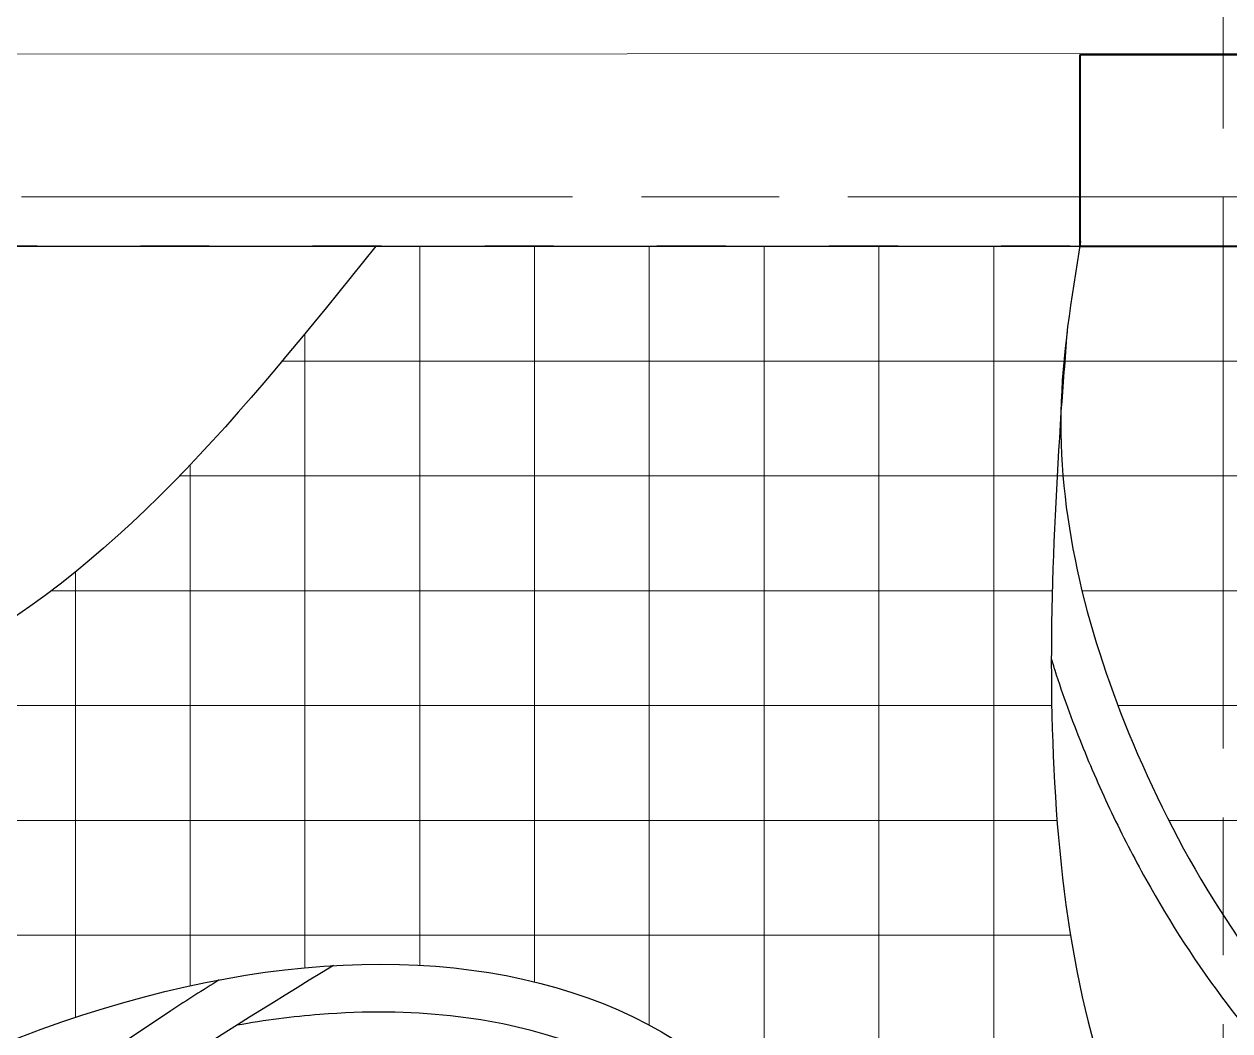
# Model space of a CAD drawing. Header units: inches. Extents: x -12 to 20935469, y -1604 to 24729220.
# Drawn here: x 20889378.2 to 20889504.3, y 24710650.9 to 24710756.1 of the extents above; entities that cross this region are included whole.
import ezdxf

# ---------------------------------------------------------------- set-up
doc = ezdxf.new("R2010")
doc.units = ezdxf.units.IN
doc.header["$LTSCALE"] = 0.03
doc.header["$MEASUREMENT"] = 0
for name, pattern in [('ACAD_ISO03W100', [30, 12, -18]), ('ACAD_ISO08W100', [36, 24, -3, 6, -3]), ('DASHED2', [0.375, 0.25, -0.125])]:
    doc.linetypes.add(name, pattern=pattern)
for name, color, linetype, lineweight in [('column', 1, 'Continuous', 40), ('Dot', 253, 'Continuous', 0), ('Grid Line', 252, 'Continuous', 18), ('Hatch', 253, 'Continuous', 15), ('hatch-1', 253, 'Continuous', 5), ('wind.', 150, 'Continuous', 20)]:
    doc.layers.add(name, color=color, linetype=linetype, lineweight=lineweight)

# ---------------------------------------------------------------- blocks, each defined once
blk = doc.blocks.new('fff')
at = {"layer": 'Grid Line', "color": 252, "linetype": 'ACAD_ISO08W100', "lineweight": 9, "ltscale": 80, "true_color": 0x939598}
for p, q in [((20832473.78, 24723521.11), (20832473.78, 24724698.79)), ((20833096.95, 24724010.75), (20830726.15, 24724010.75))]:
    blk.add_line(p, q, dxfattribs=at)

msp = doc.modelspace()

# ---------------------------------------------------------------- linework, layer by layer
at = {"linetype": 'ACAD_ISO03W100', "ltscale": 20}
msp.add_line((20889793.6, 24710732.86), (20889203.6, 24710732.86), dxfattribs=at)
msp.add_line((20889203.6, 24710732.86), (20889793.6, 24710732.86))
msp.add_ellipse((20889376.25, 24710574.52), major_axis=(80.07, 66.69), ratio=0.623715)
for points in [[(20889415, 24710732.86), (20889368.82, 24710689.11), (20889351.37, 24710681.63), (20889308.3, 24710660.06), (20889267.84, 24710639.33), (20889237.44, 24710604.85), (20889225.68, 24710578.62), (20889221.12, 24710532.85), (20889230.22, 24710497.9), (20889243.12, 24710475.43), (20889255.67, 24710460.98), (20889278.78, 24710443.44), (20889291.82, 24710436.95), (20889318.77, 24710429.23), (20889341.59, 24710432.38), (20889355.59, 24710437.29), (20889403.62, 24710458.68), (20889436.85, 24710478.13), (20889454.67, 24710490.38), (20889464.53, 24710495.97), (20889484.42, 24710500.12), (20889503.97, 24710496.44), (20889538.82, 24710470.5), (20889551.53, 24710445.43), (20889570.99, 24710416.7), (20889579.79, 24710406.14), (20889616.83, 24710377.85)], [(20889488.68, 24710733.34), (20889486.63, 24710715.52), (20889494.17, 24710680.91), (20889515.03, 24710648.38), (20889538.89, 24710630.17), (20889570.35, 24710619.37), (20889604.18, 24710619.69), (20889628.18, 24710628.34), (20889657.89, 24710637.72), (20889699, 24710637.77), (20889730.46, 24710628.49), (20889754.73, 24710604.35), (20889772.87, 24710556.32), (20889773.87, 24710524.91), (20889765.56, 24710495.11)]]:
    msp.add_spline(points, degree=3)
for points, knots in [([(20889487.27, 24710723.93), (20889487.06, 24710721.13), (20889486.84, 24710718.33), (20889486.63, 24710715.53), (20889486.2, 24710708.37), (20889484.99, 24710688.01), (20889487.12, 24710646.49), (20889506.56, 24710615.8), (20889542.85, 24710597.9), (20889589.54, 24710606.22), (20889610.32, 24710618.84), (20889621.25, 24710625.47), (20889621.29, 24710625.51), (20889621.34, 24710625.54), (20889621.39, 24710625.57)], [-8.42922, -8.42922, -8.42922, -8.42922, 0, 0, 0, 22.091874, 62.816557, 103.693956, 136.008992, 172.41505, 212.78334, 212.78334, 212.78334, 212.950574, 212.950574, 212.950574, 212.950574]), ([(20889485.63, 24710689.7), (20889485.75, 24710689.33), (20889485.86, 24710688.95), (20889486.83, 24710685.96), (20889487.77, 24710683.39), (20889489.76, 24710678.42), (20889490.81, 24710676.03), (20889493.05, 24710671.32), (20889494.24, 24710669), (20889498.04, 24710662.17), (20889500.87, 24710657.8), (20889506.04, 24710650.97), (20889508.21, 24710648.38), (20889513.47, 24710642.71), (20889516.65, 24710639.7), (20889523.38, 24710634.13), (20889526.93, 24710631.56), (20889534.01, 24710627.09), (20889537.51, 24710625.15), (20889544.71, 24710621.71), (20889548.41, 24710620.2), (20889556.2, 24710617.51), (20889560.3, 24710616.35), (20889567.19, 24710614.83), (20889569.94, 24710614.33), (20889575.48, 24710613.52), (20889578.28, 24710613.22), (20889586.7, 24710612.68), (20889592.37, 24710612.79), (20889598.93, 24710613.63), (20889599.89, 24710613.77), (20889600.85, 24710613.93)], [42.580605, 42.580605, 42.580605, 42.580605, 43.687588, 43.687588, 51.435491, 51.435491, 58.862027, 58.862027, 66.288563, 66.288563, 81.141635, 81.141635, 90.739869, 90.739869, 103.144023, 103.144023, 115.548177, 115.548177, 126.921577, 126.921577, 138.294976, 138.294976, 150.432306, 150.432306, 158.355744, 158.355744, 166.279181, 166.279181, 182.126056, 182.126056, 184.858881, 184.858881, 184.858881, 184.858881]), ([(20889410.57, 24710657.69), (20889397.16, 24710649.51), (20889375.68, 24710636.4), (20889354.12, 24710605.32), (20889334.2, 24710583.58), (20889311.51, 24710570.18), (20889298.05, 24710566.47), (20889291.63, 24710566.67)], [0, 0, 0, 0, 46.365116, 74.323154, 112.577133, 133.675989, 152.9839, 152.9839, 152.9839, 152.9839]), ([(20889398.62, 24710656.2), (20889396.94, 24710655.14), (20889395.26, 24710654.07), (20889388.83, 24710649.86), (20889384.17, 24710646.58), (20889377.92, 24710641.54), (20889376.15, 24710640.03), (20889372.86, 24710637.04), (20889371.33, 24710635.56), (20889368.59, 24710632.71), (20889367.38, 24710631.38), (20889365.02, 24710628.67), (20889363.89, 24710627.3), (20889360.55, 24710623.15), (20889358.42, 24710620.34), (20889354.97, 24710615.78), (20889353.63, 24710614.01), (20889351.22, 24710610.91), (20889350.15, 24710609.56), (20889347.98, 24710606.9), (20889346.88, 24710605.58), (20889343.55, 24710601.69), (20889341.26, 24710599.18), (20889334.17, 24710591.95), (20889329.15, 24710587.55), (20889321.63, 24710582.28), (20889319.45, 24710580.89), (20889315.56, 24710578.67), (20889313.88, 24710577.78), (20889311.03, 24710576.42), (20889309.89, 24710575.9), (20889306.41, 24710574.45), (20889304.06, 24710573.61), (20889299.39, 24710572.34), (20889297.07, 24710571.91), (20889294.42, 24710571.71), (20889294.04, 24710571.69), (20889293.66, 24710571.67)], [10.742158, 10.742158, 10.742158, 10.742158, 16.567253, 16.567253, 33.134506, 33.134506, 39.853052, 39.853052, 45.978726, 45.978726, 51.167156, 51.167156, 56.355586, 56.355586, 66.732446, 66.732446, 73.412089, 73.412089, 78.644912, 78.644912, 83.877734, 83.877734, 94.343379, 94.343379, 115.274668, 115.274668, 123.475505, 123.475505, 129.530194, 129.530194, 133.509374, 133.509374, 141.467732, 141.467732, 149.426091, 149.426091, 150.75327, 150.75327, 150.75327, 150.75327]), ([(20889452.48, 24710638.01), (20889450.28, 24710640.65), (20889447.7, 24710642.97), (20889441.8, 24710646.93), (20889438.47, 24710648.57), (20889431.13, 24710651.1), (20889427.12, 24710651.98), (20889418.53, 24710652.91), (20889413.94, 24710652.96), (20889406.33, 24710652.36), (20889403.43, 24710651.98), (20889400.47, 24710651.46)], [0, 0, 0, 0, 0.1807518, 0.1807518, 0.3615035, 0.3615035, 0.5422553, 0.5422553, 0.7230071, 0.7230071, 0.8299098, 0.8299098, 0.8299098, 0.8299098])]:
    msp.add_open_spline(points, degree=3, knots=knots)
at = {"layer": 'column', "lineweight": 40, "ltscale": 20}
msp.add_lwpolyline([(20889488.6, 24710752.86), (20889488.6, 24710732.86), (20889518.6, 24710732.86), (20889518.6, 24710752.86)], close=True, dxfattribs=at)
at = {"layer": 'Dot', "color": 0, "linetype": 'DASHED2', "lineweight": 20, "ltscale": 3000}
msp.add_line((20889793.6, 24710732.86), (20889203.6, 24710732.86), dxfattribs=at)
at = {"layer": 'Hatch'}
for p, q in [((20889431.6, 24710732.86), (20889431.6, 24710655.98)), ((20889443.6, 24710732.86), (20889443.6, 24710651.46)), ((20889455.6, 24710732.86), (20889455.6, 24710642.05)), ((20889467.6, 24710732.86), (20889467.6, 24710527.18)), ((20889479.6, 24710732.86), (20889479.6, 24710533.49)), ((20889405.22, 24710720.86), (20889605.12, 24710720.86)), ((20889394.47, 24710708.86), (20889616.01, 24710708.86)), ((20889381.07, 24710696.86), (20889485.73, 24710696.86)), ((20889359.27, 24710684.86), (20889485.67, 24710684.86)), ((20889333.08, 24710672.86), (20889486.23, 24710672.86)), ((20889309.95, 24710660.86), (20889487.63, 24710660.86))]:
    msp.add_line(p, q, dxfattribs=at)
at = {"layer": 'Hatch', "lineweight": 0}
msp.add_lwpolyline([(20888062.1, 24710873.16), (20888884.05, 24710873.16), (20888884.05, 24711188.05), (20889063.6, 24711187.87), (20889063.6, 24710873.02), (20889897.6, 24710872.98), (20889897.6, 24710753), (20889793.6, 24710753), (20889518.6, 24710753), (20889203.6, 24710752.86), (20889203.6, 24710611.85), (20888884.05, 24710611.85), (20888884.05, 24710753), (20888062.1, 24710752.82)], close=True, dxfattribs=at)
at = {"layer": 'hatch-1'}
for p, q in [((20889419.6, 24710732.86), (20889419.6, 24710657.72)), ((20889407.6, 24710723.71), (20889407.6, 24710657.47)), ((20889395.6, 24710710.02), (20889395.6, 24710655.59)), ((20889383.6, 24710698.83), (20889383.6, 24710652.28)), ((20889488.83, 24710696.86), (20889629.65, 24710696.86)), ((20889492.59, 24710684.86), (20889651.56, 24710684.86)), ((20889497.91, 24710672.86), (20889746.73, 24710672.86))]:
    msp.add_line(p, q, dxfattribs=at)

# ---------------------------------------------------------------- block references
at = {"layer": 'wind.', "lineweight": 5}
msp.add_blockref('fff', (57029.82, -13272.74), dxfattribs=at)

doc.saveas('drawing.dxf')
